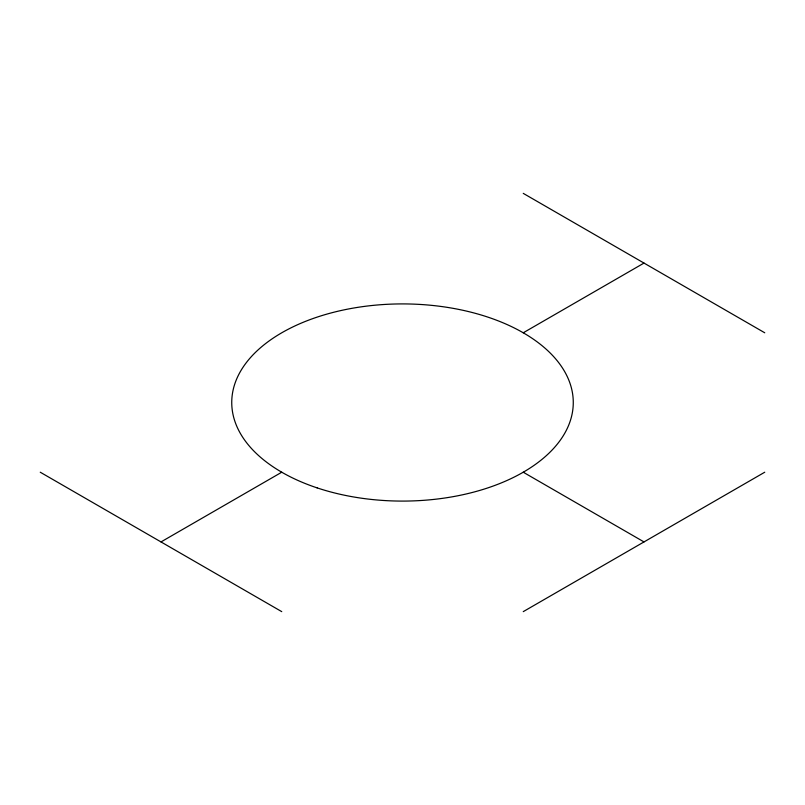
<?xml version="1.0" encoding="UTF-8"?>
<svg xmlns="http://www.w3.org/2000/svg" width="805" height="805" viewBox="0 0 805 805"><rect width="100%" height="100%" fill="white"/><g stroke="black" fill="none" stroke-linecap="round" stroke-linejoin="round"><path stroke-width="1.21" d="M161 541.926L281.75 472.213M523.25 332.787L644 263.074M523.25 611.639L764.75 472.213M523.25 193.361L764.75 332.787M523.25 472.213L644 541.926M40.25 472.213L281.75 611.639M317.12 487.88A170.771 98.592 0 0 0 573.271 402.5A170.771 98.592 0 0 0 317.12 317.12A170.771 98.592 0 0 0 317.12 487.88"/></g></svg>
